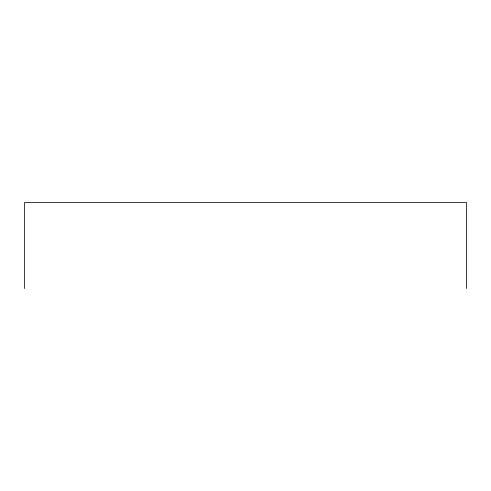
<?xml version="1.0" encoding="UTF-8"?>
<svg xmlns="http://www.w3.org/2000/svg" width="491" height="491" viewBox="0 0 491 491"><rect width="100%" height="100%" fill="white"/><g stroke="black" fill="none" stroke-linecap="round" stroke-linejoin="round"><path stroke-width="0.74" d="M466.45 288.555L466.45 202.445L24.55 202.445L24.55 288.555"/></g></svg>
